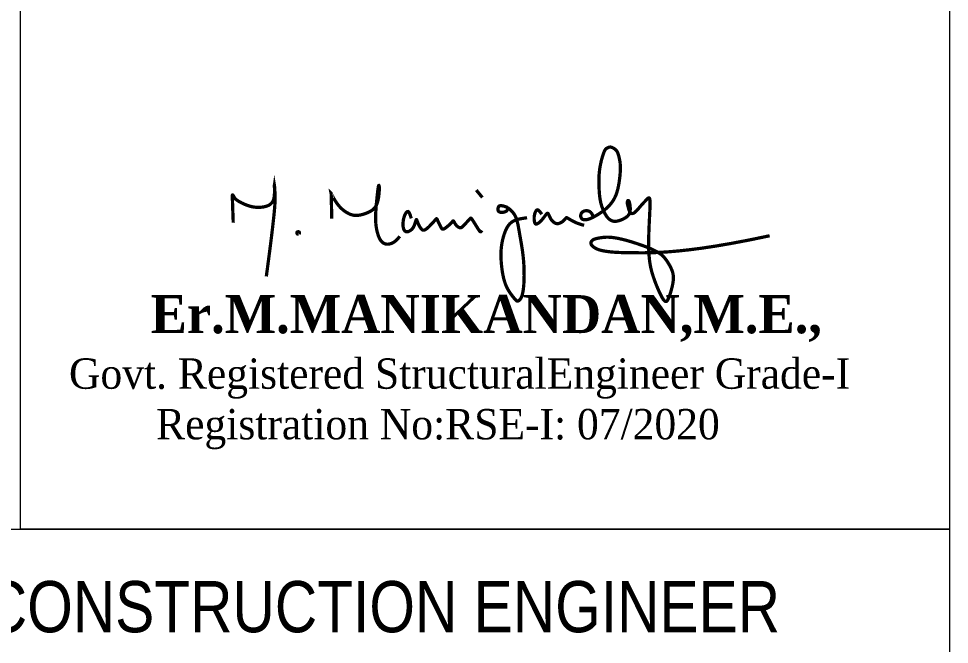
# Model space of a CAD drawing. Header units: metres. Extents: x -1559856 to -1559563, y 43807 to 43972.
# Drawn here: x -1559716.46 to -1559701.92, y 43891.02 to 43900.79 of the extents above; entities that cross this region are included whole.
import ezdxf

# ---------------------------------------------------------------- set-up
doc = ezdxf.new("R2010")
doc.units = ezdxf.units.M
doc.header["$LTSCALE"] = 750
doc.header["$MEASUREMENT"] = 0
doc.layers.get('0').update_dxf_attribs({"lineweight": 5})
doc.styles.add('145', font='swissc.ttf', dxfattribs={"height": 0.23})
doc.styles.add('style1', font='romans.shx', dxfattribs={"width": 0.95, "height": 200})

msp = doc.modelspace()

# ---------------------------------------------------------------- linework, layer by layer
at = {"color": 7, "ltscale": 0.2}
msp.add_line((-1559729.0595, 43892.82162, -138700.08236), (-1559701.9239, 43892.82162, -138700.08236), dxfattribs=at)
msp.add_lwpolyline([(-1559701.9239, 43862.94666), (-1559856.28176, 43862.94666), (-1559856.28176, 43972.27391), (-1559701.9239, 43972.27391)], close=True, dxfattribs=at)
at = {"color": 7, "ltscale": 0.2, "elevation": -138700.08236}
msp.add_lwpolyline([(-1559716.42957, 43902.81088), (-1559701.9239, 43902.81088), (-1559701.9239, 43892.82162), (-1559716.42957, 43892.82162)], close=True, dxfattribs=at)
at = {"color": 5, "lineweight": 100, "ltscale": 0.25, "const_width": 0.05074, "elevation": -277400.16472}
for points in [[(-1559707.47838, 43897.68096), (-1559707.49324, 43897.72133), (-1559707.50952, 43897.7509), (-1559707.52677, 43897.77134), (-1559707.54452, 43897.78435), (-1559707.56234, 43897.79161), (-1559707.57976, 43897.79481), (-1559707.59637, 43897.79544), (-1559707.61195, 43897.79397), (-1559707.62633, 43897.79053), (-1559707.63936, 43897.78527), (-1559707.65086, 43897.77833), (-1559707.66069, 43897.76983), (-1559707.66869, 43897.75994), (-1559707.67482, 43897.74897), (-1559707.67908, 43897.73726), (-1559707.68148, 43897.72519), (-1559707.682, 43897.71311), (-1559707.68066, 43897.70139), (-1559707.67744, 43897.69038), (-1559707.67233, 43897.68036), (-1559707.6653, 43897.67158), (-1559707.65631, 43897.66428), (-1559707.64533, 43897.65871), (-1559707.63234, 43897.6551), (-1559707.61729, 43897.6537), (-1559707.6002, 43897.65462), (-1559707.58107, 43897.6579), (-1559707.55993, 43897.66359), (-1559707.53677, 43897.67171), (-1559707.51164, 43897.68232), (-1559707.48455, 43897.69543), (-1559707.4559, 43897.71079), (-1559707.4264, 43897.72793), (-1559707.39677, 43897.74634), (-1559707.36771, 43897.76554), (-1559707.33994, 43897.78504), (-1559707.31416, 43897.80436), (-1559707.29057, 43897.82341), (-1559707.26885, 43897.84255), (-1559707.24867, 43897.86213), (-1559707.22968, 43897.88251), (-1559707.21154, 43897.90405), (-1559707.19391, 43897.92713), (-1559707.17668, 43897.95223), (-1559707.16002, 43897.98002), (-1559707.14411, 43898.01119), (-1559707.12914, 43898.0464), (-1559707.11532, 43898.08634), (-1559707.10282, 43898.13167), (-1559707.09181, 43898.18211), (-1559707.08238, 43898.23576), (-1559707.07465, 43898.29056), (-1559707.0687, 43898.34443), (-1559707.06463, 43898.39533), (-1559707.06254, 43898.44118), (-1559707.06241, 43898.48082), (-1559707.06392, 43898.51495), (-1559707.06674, 43898.54453), (-1559707.07053, 43898.57052), (-1559707.07496, 43898.59387), (-1559707.07969, 43898.61556), (-1559707.08449, 43898.63626), (-1559707.08949, 43898.65595), (-1559707.09484, 43898.67445), (-1559707.10072, 43898.69159), (-1559707.10729, 43898.70721), (-1559707.11473, 43898.72113), (-1559707.12312, 43898.73326), (-1559707.13228, 43898.74372), (-1559707.14193, 43898.7527), (-1559707.15184, 43898.76038), (-1559707.16173, 43898.76695), (-1559707.17136, 43898.7726), (-1559707.18051, 43898.77747), (-1559707.18923, 43898.78155), (-1559707.19761, 43898.78479), (-1559707.20576, 43898.78713), (-1559707.21378, 43898.78852), (-1559707.22178, 43898.7889), (-1559707.22985, 43898.78823), (-1559707.23793, 43898.78663), (-1559707.24592, 43898.78428), (-1559707.25374, 43898.78133), (-1559707.26129, 43898.77795), (-1559707.26847, 43898.77432), (-1559707.27519, 43898.77056), (-1559707.28153, 43898.76639), (-1559707.28763, 43898.76136), (-1559707.29361, 43898.75502), (-1559707.29962, 43898.7469), (-1559707.3058, 43898.73655), (-1559707.31226, 43898.72354), (-1559707.31903, 43898.70778), (-1559707.32605, 43898.68939), (-1559707.33327, 43898.66849), (-1559707.34064, 43898.6452), (-1559707.3481, 43898.61964), (-1559707.35559, 43898.59193), (-1559707.36299, 43898.56226), (-1559707.3701, 43898.53086), (-1559707.37672, 43898.49796), (-1559707.38266, 43898.46381), (-1559707.38773, 43898.42864), (-1559707.39174, 43898.39267), (-1559707.39464, 43898.35599), (-1559707.39652, 43898.31856), (-1559707.39748, 43898.28031), (-1559707.39761, 43898.2412), (-1559707.397, 43898.20117), (-1559707.39576, 43898.16018), (-1559707.39384, 43898.11843), (-1559707.39108, 43898.07647), (-1559707.3873, 43898.03485), (-1559707.38231, 43897.99414), (-1559707.37592, 43897.95489), (-1559707.36796, 43897.91767), (-1559707.35847, 43897.88283), (-1559707.34779, 43897.85049), (-1559707.33632, 43897.82071), (-1559707.32445, 43897.79356), (-1559707.31257, 43897.76911), (-1559707.30106, 43897.74742), (-1559707.29013, 43897.72847), (-1559707.27964, 43897.71196), (-1559707.26939, 43897.69761), (-1559707.25921, 43897.68511), (-1559707.2489, 43897.67416), (-1559707.23828, 43897.66447), (-1559707.2272, 43897.65582), (-1559707.21562, 43897.64827), (-1559707.20352, 43897.64188), (-1559707.19086, 43897.63673), (-1559707.17763, 43897.6329), (-1559707.1638, 43897.63048), (-1559707.14933, 43897.62951), (-1559707.13411, 43897.63001), (-1559707.11806, 43897.63197), (-1559707.10107, 43897.63541), (-1559707.08304, 43897.64032), (-1559707.06385, 43897.64669), (-1559707.04355, 43897.65452), (-1559707.0227, 43897.66373), (-1559707.00201, 43897.67424), (-1559706.9822, 43897.68596), (-1559706.96398, 43897.6988), (-1559706.94807, 43897.71267), (-1559706.93507, 43897.72752), (-1559706.92495, 43897.7434), (-1559706.91744, 43897.76044), (-1559706.9123, 43897.77874), (-1559706.90928, 43897.79841), (-1559706.90813, 43897.81958), (-1559706.90859, 43897.84224), (-1559706.91042, 43897.86557), (-1559706.91341, 43897.88839), (-1559706.91731, 43897.90952), (-1559706.92189, 43897.92778), (-1559706.92693, 43897.94198), (-1559706.93219, 43897.95108), (-1559706.93741, 43897.95516), (-1559706.94234, 43897.95495), (-1559706.94671, 43897.9512), (-1559706.95027, 43897.94466), (-1559706.95274, 43897.93607), (-1559706.95389, 43897.92614), (-1559706.95371, 43897.91516), (-1559706.95237, 43897.90313), (-1559706.95003, 43897.89002), (-1559706.94687, 43897.87583), (-1559706.94306, 43897.86054), (-1559706.93876, 43897.84414), (-1559706.93399, 43897.82706), (-1559706.92866, 43897.81005), (-1559706.92268, 43897.79389), (-1559706.91595, 43897.77934), (-1559706.90836, 43897.7672), (-1559706.89983, 43897.75821), (-1559706.89032, 43897.75276), (-1559706.87986, 43897.75079), (-1559706.86848, 43897.75221), (-1559706.85622, 43897.75694), (-1559706.84312, 43897.76491), (-1559706.82921, 43897.77603), (-1559706.81455, 43897.79001), (-1559706.79924, 43897.80627), (-1559706.78339, 43897.82422), (-1559706.7671, 43897.84326), (-1559706.75046, 43897.86279), (-1559706.73359, 43897.88221), (-1559706.71669, 43897.90101), (-1559706.70018, 43897.91887), (-1559706.68449, 43897.93545), (-1559706.67005, 43897.95043), (-1559706.65729, 43897.96349), (-1559706.64664, 43897.97431), (-1559706.63828, 43897.98271), (-1559706.63182, 43897.9889), (-1559706.62678, 43897.99313), (-1559706.62271, 43897.99564), (-1559706.61913, 43897.99668), (-1559706.61556, 43897.9965), (-1559706.61173, 43897.99488), (-1559706.60786, 43897.9903), (-1559706.60429, 43897.98099), (-1559706.60135, 43897.96518), (-1559706.59937, 43897.94109), (-1559706.59869, 43897.90695), (-1559706.59952, 43897.86164), (-1559706.6016, 43897.8065), (-1559706.60455, 43897.74344), (-1559706.60802, 43897.6744), (-1559706.61163, 43897.60128), (-1559706.61501, 43897.52602), (-1559706.6178, 43897.45037), (-1559706.61977, 43897.37535), (-1559706.62066, 43897.3017), (-1559706.62025, 43897.23019), (-1559706.61831, 43897.16158), (-1559706.6146, 43897.09664), (-1559706.60893, 43897.03596), (-1559706.60125, 43896.9791), (-1559706.59159, 43896.92519), (-1559706.57997, 43896.87336), (-1559706.56642, 43896.82274), (-1559706.55096, 43896.77248), (-1559706.53368, 43896.72185), (-1559706.51499, 43896.67137), (-1559706.49555, 43896.62221), (-1559706.47596, 43896.57552), (-1559706.45687, 43896.53248), (-1559706.4389, 43896.49425), (-1559706.42264, 43896.46191), (-1559706.40819, 43896.4356), (-1559706.39532, 43896.41483), (-1559706.38379, 43896.39911), (-1559706.37339, 43896.38796), (-1559706.36387, 43896.38089), (-1559706.35502, 43896.37743), (-1559706.34658, 43896.3776), (-1559706.33831, 43896.38183), (-1559706.32995, 43896.39054), (-1559706.32126, 43896.40416), (-1559706.31198, 43896.42312), (-1559706.30187, 43896.44782), (-1559706.29104, 43896.47782), (-1559706.27996, 43896.51181), (-1559706.2691, 43896.54848), (-1559706.25894, 43896.58648), (-1559706.24995, 43896.62448), (-1559706.24262, 43896.66118), (-1559706.23738, 43896.69605), (-1559706.23459, 43896.72958), (-1559706.23462, 43896.76232), (-1559706.23783, 43896.79483), (-1559706.2446, 43896.82768), (-1559706.25527, 43896.8614), (-1559706.26971, 43896.89598), (-1559706.28695, 43896.93052), (-1559706.30596, 43896.96401), (-1559706.32569, 43896.99545), (-1559706.3451, 43897.02385), (-1559706.36317, 43897.04819), (-1559706.37936, 43897.06807), (-1559706.39419, 43897.08425), (-1559706.40833, 43897.09762), (-1559706.42241, 43897.1091), (-1559706.43708, 43897.1196), (-1559706.45301, 43897.13001), (-1559706.4707, 43897.141), (-1559706.49031, 43897.15257), (-1559706.51192, 43897.16462), (-1559706.53565, 43897.17704), (-1559706.56157, 43897.18973), (-1559706.5898, 43897.20258), (-1559706.62031, 43897.21551), (-1559706.65279, 43897.22844), (-1559706.68681, 43897.24129), (-1559706.72197, 43897.25402), (-1559706.75786, 43897.26655), (-1559706.79408, 43897.27881), (-1559706.83027, 43897.29075), (-1559706.86641, 43897.3023), (-1559706.90254, 43897.31341), (-1559706.9387, 43897.32402), (-1559706.97495, 43897.33408), (-1559707.01132, 43897.34354), (-1559707.04783, 43897.35232), (-1559707.0842, 43897.36028), (-1559707.12008, 43897.36727), (-1559707.15511, 43897.37311), (-1559707.18894, 43897.37764), (-1559707.22121, 43897.38069), (-1559707.2516, 43897.38214), (-1559707.28013, 43897.3821), (-1559707.30697, 43897.38082), (-1559707.33226, 43897.37853), (-1559707.35619, 43897.37548), (-1559707.3789, 43897.37191), (-1559707.40055, 43897.36804), (-1559707.42106, 43897.36386), (-1559707.44019, 43897.35926), (-1559707.45775, 43897.3541), (-1559707.47352, 43897.34825), (-1559707.48728, 43897.34158), (-1559707.49883, 43897.33398), (-1559707.50808, 43897.32552), (-1559707.51507, 43897.31637), (-1559707.51983, 43897.30675), (-1559707.52236, 43897.29685), (-1559707.52271, 43897.28687), (-1559707.52091, 43897.27699), (-1559707.51702, 43897.26732), (-1559707.51118, 43897.25782), (-1559707.50351, 43897.24849), (-1559707.49416, 43897.23932), (-1559707.48323, 43897.23027), (-1559707.47087, 43897.22134), (-1559707.45696, 43897.21255), (-1559707.44112, 43897.20398), (-1559707.42298, 43897.19569), (-1559707.40214, 43897.18779), (-1559707.37822, 43897.18032), (-1559707.35083, 43897.17339), (-1559707.31983, 43897.16704), (-1559707.2854, 43897.1613), (-1559707.24777, 43897.15622), (-1559707.20717, 43897.15181), (-1559707.1638, 43897.1481), (-1559707.1179, 43897.14514), (-1559707.06945, 43897.14289), (-1559707.01804, 43897.14125), (-1559706.96318, 43897.1401), (-1559706.9044, 43897.13931), (-1559706.84124, 43897.13877), (-1559706.77321, 43897.13835), (-1559706.69927, 43897.13818), (-1559706.61703, 43897.13896), (-1559706.52388, 43897.14148), (-1559706.41722, 43897.14651), (-1559706.29445, 43897.15486), (-1559706.15297, 43897.16731), (-1559705.98999, 43897.18483), (-1559705.8021, 43897.20894), (-1559705.58577, 43897.24129), (-1559705.33747, 43897.28353), (-1559705.05368, 43897.33728), (-1559704.73088, 43897.4042)], [(-1559713.10877, 43897.60995), (-1559713.10991, 43897.63943), (-1559713.11098, 43897.66754), (-1559713.11199, 43897.6943), (-1559713.11294, 43897.71976), (-1559713.11384, 43897.74394), (-1559713.11468, 43897.76688), (-1559713.11546, 43897.78861), (-1559713.1162, 43897.80916), (-1559713.11688, 43897.82857), (-1559713.11752, 43897.84687), (-1559713.1181, 43897.86408), (-1559713.11864, 43897.88025), (-1559713.11913, 43897.89541), (-1559713.11958, 43897.90959), (-1559713.11999, 43897.92281), (-1559713.12036, 43897.93513), (-1559713.12068, 43897.94656), (-1559713.12097, 43897.95714), (-1559713.12122, 43897.96691), (-1559713.12144, 43897.97589), (-1559713.12162, 43897.98412), (-1559713.12177, 43897.99163), (-1559713.12188, 43897.99845), (-1559713.12197, 43898.00463), (-1559713.12206, 43898.01515), (-1559713.12204, 43898.02345), (-1559713.12194, 43898.0298), (-1559713.12175, 43898.03445), (-1559713.1215, 43898.03768), (-1559713.12118, 43898.03974), (-1559713.12082, 43898.04089), (-1559713.12042, 43898.04139), (-1559713.11866, 43898.0414), (-1559713.11667, 43898.04058), (-1559713.11434, 43898.03874), (-1559713.11156, 43898.03555), (-1559713.10823, 43898.0307), (-1559713.10422, 43898.02387), (-1559713.09927, 43898.01502), (-1559713.09286, 43898.00452), (-1559713.08446, 43897.99279), (-1559713.07935, 43897.98659), (-1559713.07354, 43897.98024), (-1559713.06697, 43897.97379), (-1559713.05956, 43897.96728), (-1559713.05129, 43897.96077), (-1559713.04221, 43897.95427), (-1559713.0324, 43897.94782), (-1559713.02198, 43897.94141), (-1559712.9996, 43897.92885), (-1559712.9758, 43897.91672), (-1559712.9513, 43897.90517), (-1559712.92677, 43897.89436), (-1559712.90237, 43897.8844), (-1559712.87792, 43897.87542), (-1559712.85324, 43897.86753), (-1559712.82814, 43897.86084), (-1559712.80244, 43897.85549), (-1559712.7761, 43897.85154), (-1559712.7493, 43897.84901), (-1559712.72225, 43897.84794), (-1559712.69515, 43897.84834), (-1559712.66822, 43897.85022), (-1559712.64167, 43897.85363), (-1559712.61587, 43897.85867), (-1559712.5912, 43897.86547), (-1559712.57939, 43897.86957), (-1559712.56802, 43897.87416), (-1559712.55711, 43897.87925), (-1559712.54671, 43897.88485), (-1559712.53688, 43897.891), (-1559712.52765, 43897.8977), (-1559712.51902, 43897.90501), (-1559712.51101, 43897.91298), (-1559712.50362, 43897.92165), (-1559712.49686, 43897.93107), (-1559712.49073, 43897.94129), (-1559712.48525, 43897.95236), (-1559712.48043, 43897.96432), (-1559712.47627, 43897.97721), (-1559712.47277, 43897.9911), (-1559712.46995, 43898.00601), (-1559712.46777, 43898.02179), (-1559712.46614, 43898.03818), (-1559712.46431, 43898.07172), (-1559712.46389, 43898.10449), (-1559712.46404, 43898.11992), (-1559712.46433, 43898.13435), (-1559712.46469, 43898.14754), (-1559712.46506, 43898.15919), (-1559712.46538, 43898.16911), (-1559712.46563, 43898.17728), (-1559712.4658, 43898.18373), (-1559712.4659, 43898.18851), (-1559712.46591, 43898.19166), (-1559712.46584, 43898.19322), (-1559712.46568, 43898.19322), (-1559712.46543, 43898.19171), (-1559712.46508, 43898.18873), (-1559712.46463, 43898.18431), (-1559712.46407, 43898.1785), (-1559712.46341, 43898.17129), (-1559712.46267, 43898.1626), (-1559712.46187, 43898.15236), (-1559712.46102, 43898.14049), (-1559712.46014, 43898.12691), (-1559712.45925, 43898.11154), (-1559712.45836, 43898.0943), (-1559712.45751, 43898.07512), (-1559712.45669, 43898.05391), (-1559712.45594, 43898.0306), (-1559712.4556, 43898.01812), (-1559712.45531, 43898.00489), (-1559712.45515, 43897.99041), (-1559712.45522, 43897.97413), (-1559712.45536, 43897.96515), (-1559712.45559, 43897.95552), (-1559712.45592, 43897.94519), (-1559712.45636, 43897.93407), (-1559712.45691, 43897.92211), (-1559712.4576, 43897.90923), (-1559712.45843, 43897.89538), (-1559712.45941, 43897.88048), (-1559712.46056, 43897.86447), (-1559712.46187, 43897.84728), (-1559712.46337, 43897.82885), (-1559712.46507, 43897.80911), (-1559712.46697, 43897.78799), (-1559712.46909, 43897.76543), (-1559712.47143, 43897.74136), (-1559712.47401, 43897.71571), (-1559712.47684, 43897.68842), (-1559712.47993, 43897.65942), (-1559712.48329, 43897.62865), (-1559712.48693, 43897.59604), (-1559712.49086, 43897.56152), (-1559712.49509, 43897.52502), (-1559712.49964, 43897.48649), (-1559712.5045, 43897.44585), (-1559712.50971, 43897.40303), (-1559712.51525, 43897.35798), (-1559712.52115, 43897.31062), (-1559712.52742, 43897.26089), (-1559712.5307, 43897.23511), (-1559712.53407, 43897.20872), (-1559712.53753, 43897.1817), (-1559712.5411, 43897.15404), (-1559712.54477, 43897.12574), (-1559712.54853, 43897.0968), (-1559712.5524, 43897.06719), (-1559712.55637, 43897.03691), (-1559712.56045, 43897.00596), (-1559712.56463, 43896.97433), (-1559712.56892, 43896.942), (-1559712.57332, 43896.90897), (-1559712.57783, 43896.87523), (-1559712.58245, 43896.84078), (-1559712.58719, 43896.80559), (-1559712.59204, 43896.76968)], [(-1559711.57029, 43897.67106), (-1559711.57105, 43897.70917), (-1559711.57177, 43897.74476), (-1559711.57245, 43897.77791), (-1559711.57309, 43897.8087), (-1559711.5737, 43897.83724), (-1559711.57427, 43897.86359), (-1559711.57481, 43897.88785), (-1559711.57531, 43897.91011), (-1559711.57578, 43897.93045), (-1559711.57622, 43897.94895), (-1559711.57663, 43897.96571), (-1559711.57701, 43897.98082), (-1559711.57736, 43897.99435), (-1559711.57769, 43898.00639), (-1559711.57827, 43898.02637), (-1559711.57876, 43898.04144), (-1559711.57918, 43898.05231), (-1559711.57952, 43898.05966), (-1559711.5798, 43898.06418), (-1559711.58003, 43898.06658), (-1559711.58022, 43898.06753), (-1559711.5805, 43898.0678), (-1559711.58019, 43898.06633), (-1559711.57863, 43898.06292), (-1559711.57571, 43898.0566), (-1559711.57074, 43898.04629), (-1559711.56715, 43898.03922), (-1559711.56263, 43898.03064), (-1559711.55706, 43898.02039), (-1559711.55028, 43898.0083), (-1559711.54217, 43897.9942), (-1559711.5327, 43897.9782), (-1559711.522, 43897.96071), (-1559711.51019, 43897.94217), (-1559711.48377, 43897.90376), (-1559711.45449, 43897.86652), (-1559711.42334, 43897.83346), (-1559711.39104, 43897.80502), (-1559711.35822, 43897.78088), (-1559711.32553, 43897.76073), (-1559711.29325, 43897.74441), (-1559711.26084, 43897.73222), (-1559711.22764, 43897.7245), (-1559711.19297, 43897.7216), (-1559711.15631, 43897.72359), (-1559711.11727, 43897.73021), (-1559711.0755, 43897.7412), (-1559711.03081, 43897.75633), (-1559710.98523, 43897.77608), (-1559710.96322, 43897.788), (-1559710.94231, 43897.80144), (-1559710.92296, 43897.81652), (-1559710.90561, 43897.83337), (-1559710.89065, 43897.85208), (-1559710.87805, 43897.87248), (-1559710.86755, 43897.89427), (-1559710.8589, 43897.91715), (-1559710.84611, 43897.965), (-1559710.83766, 43898.01364), (-1559710.83194, 43898.06066), (-1559710.82996, 43898.08279), (-1559710.82854, 43898.10358), (-1559710.82766, 43898.12272), (-1559710.82729, 43898.1399), (-1559710.82742, 43898.15481), (-1559710.82802, 43898.16716), (-1559710.82903, 43898.17685), (-1559710.83039, 43898.18389), (-1559710.83204, 43898.18828), (-1559710.83391, 43898.19005), (-1559710.83593, 43898.1892), (-1559710.83804, 43898.18575), (-1559710.84017, 43898.17971), (-1559710.84228, 43898.171), (-1559710.84445, 43898.15936), (-1559710.84672, 43898.14447), (-1559710.84917, 43898.12604), (-1559710.85187, 43898.10376), (-1559710.85489, 43898.07732), (-1559710.85828, 43898.04642), (-1559710.86211, 43898.01082), (-1559710.86626, 43897.97106), (-1559710.8705, 43897.92821), (-1559710.87461, 43897.88335), (-1559710.88149, 43897.79192), (-1559710.8838, 43897.74751), (-1559710.88506, 43897.70542), (-1559710.88511, 43897.6664), (-1559710.88401, 43897.63033), (-1559710.88187, 43897.59694), (-1559710.87879, 43897.56593), (-1559710.87486, 43897.53702), (-1559710.87019, 43897.50994), (-1559710.85903, 43897.46014), (-1559710.84574, 43897.4152), (-1559710.83824, 43897.39463), (-1559710.83011, 43897.3754), (-1559710.82132, 43897.35756), (-1559710.81184, 43897.34117), (-1559710.80163, 43897.32628), (-1559710.79063, 43897.31296), (-1559710.77875, 43897.30132), (-1559710.76585, 43897.29149), (-1559710.75182, 43897.28359), (-1559710.73652, 43897.27775), (-1559710.71985, 43897.27408), (-1559710.70167, 43897.27273), (-1559710.68187, 43897.27381), (-1559710.66049, 43897.27773), (-1559710.63767, 43897.2851), (-1559710.6136, 43897.29656), (-1559710.58844, 43897.31275), (-1559710.5755, 43897.32281), (-1559710.56236, 43897.33429), (-1559710.54902, 43897.34726), (-1559710.53552, 43897.36182), (-1559710.52187, 43897.37802), (-1559710.5081, 43897.39596)], [(-1559709.31251, 43898.11716), (-1559709.21791, 43898.00167)], [(-1559708.82104, 43897.84598), (-1559708.87585, 43897.86517), (-1559708.91511, 43897.87347), (-1559708.94156, 43897.87308), (-1559708.9579, 43897.8662), (-1559708.96687, 43897.85502), (-1559708.97118, 43897.84173), (-1559708.97336, 43897.82841), (-1559708.9741, 43897.81592), (-1559708.9731, 43897.80449), (-1559708.97006, 43897.79435), (-1559708.96468, 43897.78571), (-1559708.95668, 43897.77881), (-1559708.94575, 43897.77385), (-1559708.9322, 43897.77089), (-1559708.91692, 43897.7698), (-1559708.90081, 43897.77043), (-1559708.88481, 43897.77264), (-1559708.86983, 43897.77629), (-1559708.85679, 43897.78123), (-1559708.84626, 43897.78727), (-1559708.83802, 43897.79408), (-1559708.83178, 43897.80129), (-1559708.82721, 43897.80857), (-1559708.82401, 43897.81557), (-1559708.82188, 43897.82193), (-1559708.82049, 43897.82734), (-1559708.81944, 43897.8316), (-1559708.81832, 43897.83454), (-1559708.81671, 43897.83601), (-1559708.8142, 43897.83585), (-1559708.81037, 43897.8339), (-1559708.80484, 43897.83), (-1559708.79763, 43897.82423), (-1559708.78901, 43897.81675), (-1559708.77925, 43897.80773), (-1559708.76864, 43897.79736), (-1559708.75744, 43897.78581), (-1559708.74593, 43897.77325), (-1559708.73434, 43897.75952), (-1559708.72282, 43897.7441), (-1559708.71154, 43897.72642), (-1559708.70067, 43897.70592), (-1559708.69036, 43897.68206), (-1559708.68078, 43897.65426), (-1559708.67198, 43897.62214), (-1559708.66371, 43897.58576), (-1559708.65568, 43897.54523), (-1559708.6476, 43897.50067), (-1559708.63917, 43897.45219), (-1559708.63012, 43897.39993), (-1559708.62024, 43897.34398), (-1559708.60987, 43897.28443), (-1559708.59954, 43897.22134), (-1559708.58975, 43897.15476), (-1559708.58103, 43897.08478), (-1559708.57389, 43897.01145), (-1559708.56884, 43896.93493), (-1559708.56606, 43896.85664), (-1559708.56555, 43896.77888), (-1559708.56729, 43896.70398), (-1559708.57125, 43896.63426), (-1559708.57742, 43896.57206), (-1559708.58577, 43896.51966), (-1559708.59605, 43896.47794), (-1559708.60767, 43896.44578), (-1559708.62001, 43896.4219), (-1559708.63248, 43896.40503), (-1559708.64446, 43896.39389), (-1559708.65534, 43896.3872), (-1559708.66481, 43896.384), (-1559708.67348, 43896.38424), (-1559708.68212, 43896.38804), (-1559708.69148, 43896.39551), (-1559708.70232, 43896.40677), (-1559708.71542, 43896.42195), (-1559708.73137, 43896.4411), (-1559708.74971, 43896.46401), (-1559708.76958, 43896.49033), (-1559708.79009, 43896.5197), (-1559708.81037, 43896.55179), (-1559708.82954, 43896.58624), (-1559708.84676, 43896.62272), (-1559708.86176, 43896.66101), (-1559708.87475, 43896.70098), (-1559708.88591, 43896.7425), (-1559708.89547, 43896.78547), (-1559708.90363, 43896.82975), (-1559708.9106, 43896.87523), (-1559708.91648, 43896.92164), (-1559708.9212, 43896.96848), (-1559708.92468, 43897.01526), (-1559708.92682, 43897.06147), (-1559708.92755, 43897.10659), (-1559708.92677, 43897.15012), (-1559708.92445, 43897.19167), (-1559708.92068, 43897.23129), (-1559708.91559, 43897.26911), (-1559708.90929, 43897.30525), (-1559708.90191, 43897.33986), (-1559708.89357, 43897.37306), (-1559708.88441, 43897.40496), (-1559708.87448, 43897.43544), (-1559708.86386, 43897.46428), (-1559708.85259, 43897.49125), (-1559708.84075, 43897.51615), (-1559708.82839, 43897.53873), (-1559708.81557, 43897.55881), (-1559708.80229, 43897.57641), (-1559708.78851, 43897.5918), (-1559708.77418, 43897.60525), (-1559708.75926, 43897.61705), (-1559708.7437, 43897.62746), (-1559708.72746, 43897.63677), (-1559708.70974, 43897.64524), (-1559708.68837, 43897.65319), (-1559708.66101, 43897.66088), (-1559708.62535, 43897.66863), (-1559708.57906, 43897.67672), (-1559708.5198, 43897.68544)], [(-1559708.28979, 43897.74006), (-1559708.31415, 43897.77371), (-1559708.3334, 43897.79521), (-1559708.34842, 43897.80646), (-1559708.36008, 43897.80935), (-1559708.36925, 43897.80578), (-1559708.37683, 43897.79765), (-1559708.38363, 43897.78677), (-1559708.3899, 43897.77405), (-1559708.39552, 43897.75984), (-1559708.40036, 43897.74445), (-1559708.40428, 43897.7282), (-1559708.40717, 43897.71141), (-1559708.40889, 43897.69441), (-1559708.40941, 43897.67753), (-1559708.40887, 43897.66115), (-1559708.40743, 43897.64563), (-1559708.40523, 43897.63134), (-1559708.40243, 43897.61865), (-1559708.39917, 43897.60793), (-1559708.39556, 43897.59948), (-1559708.3915, 43897.59326), (-1559708.38685, 43897.58918), (-1559708.38146, 43897.58713), (-1559708.37519, 43897.58701), (-1559708.3679, 43897.58872), (-1559708.35946, 43897.59216), (-1559708.34991, 43897.5973), (-1559708.33939, 43897.60417), (-1559708.32806, 43897.61278), (-1559708.31606, 43897.62316), (-1559708.30356, 43897.63533), (-1559708.29069, 43897.6493), (-1559708.27768, 43897.66478), (-1559708.26485, 43897.68102), (-1559708.25251, 43897.69723), (-1559708.241, 43897.71261), (-1559708.23064, 43897.72636), (-1559708.22175, 43897.7377), (-1559708.21457, 43897.74602), (-1559708.20888, 43897.75153), (-1559708.20441, 43897.75466), (-1559708.20085, 43897.7558), (-1559708.19792, 43897.75539), (-1559708.1953, 43897.75381), (-1559708.19273, 43897.75147), (-1559708.19007, 43897.74845), (-1559708.18728, 43897.74463), (-1559708.18431, 43897.73991), (-1559708.18115, 43897.73418), (-1559708.17773, 43897.72732), (-1559708.17404, 43897.71923), (-1559708.17, 43897.70994), (-1559708.1655, 43897.69972), (-1559708.16044, 43897.68884), (-1559708.15471, 43897.6776), (-1559708.14819, 43897.66627), (-1559708.14077, 43897.65514), (-1559708.13241, 43897.64446), (-1559708.12327, 43897.63443), (-1559708.11359, 43897.62517), (-1559708.10362, 43897.61685), (-1559708.09357, 43897.60962), (-1559708.0837, 43897.60363), (-1559708.07421, 43897.59903), (-1559708.06508, 43897.59581), (-1559708.05617, 43897.59391), (-1559708.04729, 43897.59325), (-1559708.03828, 43897.59375), (-1559708.02898, 43897.59534), (-1559708.01923, 43897.59795), (-1559708.00899, 43897.6015), (-1559707.99843, 43897.60598), (-1559707.98776, 43897.61133), (-1559707.97717, 43897.61753), (-1559707.96685, 43897.62455), (-1559707.95699, 43897.63234), (-1559707.94776, 43897.64081), (-1559707.93924, 43897.64962), (-1559707.93149, 43897.65836), (-1559707.92457, 43897.66661), (-1559707.91852, 43897.67399), (-1559707.9134, 43897.68007), (-1559707.90922, 43897.68445), (-1559707.90532, 43897.68684), (-1559707.90063, 43897.68697), (-1559707.89406, 43897.68459), (-1559707.88454, 43897.67946), (-1559707.871, 43897.67133), (-1559707.85235, 43897.65995), (-1559707.82801, 43897.64559), (-1559707.79816, 43897.62932), (-1559707.76301, 43897.61228), (-1559707.72279, 43897.59559), (-1559707.67775, 43897.58041), (-1559707.62811, 43897.56785)], [(-1559710.32859, 43897.67569), (-1559710.34366, 43897.72469), (-1559710.35682, 43897.75716), (-1559710.36842, 43897.77587), (-1559710.37877, 43897.78357), (-1559710.38819, 43897.78302), (-1559710.397, 43897.77699), (-1559710.40549, 43897.76799), (-1559710.41365, 43897.75688), (-1559710.42139, 43897.74388), (-1559710.4286, 43897.72918), (-1559710.43517, 43897.713), (-1559710.44102, 43897.69554), (-1559710.44602, 43897.67702), (-1559710.45015, 43897.65774), (-1559710.45336, 43897.63805), (-1559710.45564, 43897.61832), (-1559710.45698, 43897.59891), (-1559710.45733, 43897.58016), (-1559710.4567, 43897.56245), (-1559710.45508, 43897.54597), (-1559710.4525, 43897.53082), (-1559710.44899, 43897.51706), (-1559710.4446, 43897.50477), (-1559710.43934, 43897.49403), (-1559710.43326, 43897.48492), (-1559710.42636, 43897.47752), (-1559710.41857, 43897.47191), (-1559710.40985, 43897.46819), (-1559710.40015, 43897.46646), (-1559710.38941, 43897.46679), (-1559710.37757, 43897.46928), (-1559710.36473, 43897.47399), (-1559710.35129, 43897.48084), (-1559710.33771, 43897.48978), (-1559710.32444, 43897.50073), (-1559710.31195, 43897.51363), (-1559710.30068, 43897.52841), (-1559710.29096, 43897.54487), (-1559710.28273, 43897.56236), (-1559710.27579, 43897.58013), (-1559710.26996, 43897.5974), (-1559710.26507, 43897.61344), (-1559710.26092, 43897.62747), (-1559710.25736, 43897.63883), (-1559710.25423, 43897.64737), (-1559710.25144, 43897.65309), (-1559710.24887, 43897.65604), (-1559710.24639, 43897.65624), (-1559710.24389, 43897.65372), (-1559710.24125, 43897.64852), (-1559710.23835, 43897.64091), (-1559710.23503, 43897.63128), (-1559710.23116, 43897.62002), (-1559710.22658, 43897.6075), (-1559710.22116, 43897.59413), (-1559710.21477, 43897.58029), (-1559710.20752, 43897.56637), (-1559710.19972, 43897.55276), (-1559710.1917, 43897.53984), (-1559710.1838, 43897.52801), (-1559710.17633, 43897.51765), (-1559710.16963, 43897.50915), (-1559710.16377, 43897.50262), (-1559710.15854, 43897.49786), (-1559710.1537, 43897.49461), (-1559710.14898, 43897.49263), (-1559710.14416, 43897.49167), (-1559710.13898, 43897.49149), (-1559710.13327, 43897.49195), (-1559710.12702, 43897.49314), (-1559710.12022, 43897.49518), (-1559710.11287, 43897.49818), (-1559710.10498, 43897.50226), (-1559710.09654, 43897.50753), (-1559710.08754, 43897.51408), (-1559710.07796, 43897.5219), (-1559710.06774, 43897.53097), (-1559710.05685, 43897.54126), (-1559710.04525, 43897.55274), (-1559710.03289, 43897.56538), (-1559710.01981, 43897.57909), (-1559710.00635, 43897.59343), (-1559709.99301, 43897.60785), (-1559709.98025, 43897.62177), (-1559709.96856, 43897.63464), (-1559709.95842, 43897.64591), (-1559709.95023, 43897.65506), (-1559709.94392, 43897.66197), (-1559709.93911, 43897.66674), (-1559709.93543, 43897.66946), (-1559709.93252, 43897.67023), (-1559709.93, 43897.66914), (-1559709.92752, 43897.66629), (-1559709.92486, 43897.66177), (-1559709.9219, 43897.65567), (-1559709.91853, 43897.64808), (-1559709.91466, 43897.6391), (-1559709.91017, 43897.62881), (-1559709.90496, 43897.6173), (-1559709.89908, 43897.60482), (-1559709.89275, 43897.59178), (-1559709.88622, 43897.57859), (-1559709.87972, 43897.56568), (-1559709.87349, 43897.55346), (-1559709.86777, 43897.54237), (-1559709.86266, 43897.53269), (-1559709.85793, 43897.52452), (-1559709.85335, 43897.51789), (-1559709.84867, 43897.51286), (-1559709.84366, 43897.50948), (-1559709.83807, 43897.5078), (-1559709.83169, 43897.50786), (-1559709.82445, 43897.50962), (-1559709.81627, 43897.51305), (-1559709.80708, 43897.5181), (-1559709.79681, 43897.52475), (-1559709.7854, 43897.53294), (-1559709.77285, 43897.54259), (-1559709.75959, 43897.55332), (-1559709.74616, 43897.56465), (-1559709.73311, 43897.57613), (-1559709.72097, 43897.5873), (-1559709.71028, 43897.59768), (-1559709.70152, 43897.60686), (-1559709.69463, 43897.61471), (-1559709.68927, 43897.62126), (-1559709.68511, 43897.62654), (-1559709.68181, 43897.63058), (-1559709.67905, 43897.63342), (-1559709.67649, 43897.63507), (-1559709.67398, 43897.63556), (-1559709.67146, 43897.63492), (-1559709.66886, 43897.63318), (-1559709.66615, 43897.63035), (-1559709.66325, 43897.62645), (-1559709.66013, 43897.62152), (-1559709.65673, 43897.61564), (-1559709.653, 43897.609), (-1559709.64887, 43897.60177), (-1559709.64431, 43897.59413), (-1559709.63925, 43897.58626), (-1559709.63365, 43897.57834), (-1559709.6275, 43897.57054), (-1559709.62088, 43897.56302), (-1559709.61387, 43897.55593), (-1559709.60656, 43897.54942), (-1559709.59902, 43897.54365), (-1559709.59135, 43897.53877), (-1559709.58362, 43897.53492), (-1559709.57591, 43897.53213), (-1559709.56829, 43897.53047), (-1559709.56082, 43897.52995), (-1559709.55359, 43897.53063), (-1559709.54665, 43897.53256), (-1559709.54002, 43897.53575), (-1559709.5335, 43897.54023), (-1559709.52681, 43897.546), (-1559709.51967, 43897.55306), (-1559709.51179, 43897.56142), (-1559709.50291, 43897.57109), (-1559709.49282, 43897.58203), (-1559709.48176, 43897.5939), (-1559709.4702, 43897.60626), (-1559709.45861, 43897.61865), (-1559709.44743, 43897.63061), (-1559709.43714, 43897.64168), (-1559709.42817, 43897.65142), (-1559709.42059, 43897.65969), (-1559709.41422, 43897.66648), (-1559709.40887, 43897.67185), (-1559709.40438, 43897.67581), (-1559709.40055, 43897.67838), (-1559709.39719, 43897.67959), (-1559709.39396, 43897.67918), (-1559709.39033, 43897.67661), (-1559709.38576, 43897.67132), (-1559709.37972, 43897.66275), (-1559709.37167, 43897.65037), (-1559709.3611, 43897.63361), (-1559709.34799, 43897.6127), (-1559709.33318, 43897.58902), (-1559709.31756, 43897.56408), (-1559709.30204, 43897.53938), (-1559709.28753, 43897.51643), (-1559709.27491, 43897.49674), (-1559709.26468, 43897.48153), (-1559709.25624, 43897.47133), (-1559709.24884, 43897.46656), (-1559709.24174, 43897.46765), (-1559709.23419, 43897.47503), (-1559709.22544, 43897.48911)], [(-1559712.08082, 43897.43361), (-1559712.07602, 43897.43938), (-1559712.07376, 43897.44645), (-1559712.0741, 43897.45363), (-1559712.07703, 43897.45974), (-1559712.08216, 43897.46418), (-1559712.08875, 43897.46679), (-1559712.09606, 43897.46741), (-1559712.10331, 43897.46596), (-1559712.10956, 43897.46254), (-1559712.11389, 43897.45727), (-1559712.11547, 43897.45036), (-1559712.1142, 43897.44282), (-1559712.1103, 43897.43602), (-1559712.10403, 43897.43128), (-1559712.09612, 43897.42936), (-1559712.08791, 43897.43017)]]:
    msp.add_lwpolyline(points, dxfattribs=at)

# ---------------------------------------------------------------- texts
at = {"color": 7, "ltscale": 0.25, "style": '145'}
msp.add_text('REGISTERED CONSTRUCTION ENGINEER', height=0.8, dxfattribs=at).set_placement((-1559723.19939, 43891.21266, -38984.0843))
at = {"color": 7, "lineweight": 20, "insert": (-1559715.67376, 43896.47735, -277400.16472), "char_height": 0.5460418, "width": 26.3748424, "attachment_point": 1, "style": 'style1'}
msp.add_mtext('\\A1;{\\fTimes New Roman|b1|i0|c0|p18;\\H1.0851x;      Er.M.MANIKANDAN,M.E.,\\H0.69995x;\\P\\fTimes New Roman|b0|i0|c0|p18;\\H1.1429x;Govt. Registered StructuralEngineer Grade-I\\P        Registration No:RSE-I: 07/2020}', dxfattribs=at)

doc.saveas('drawing.dxf')
